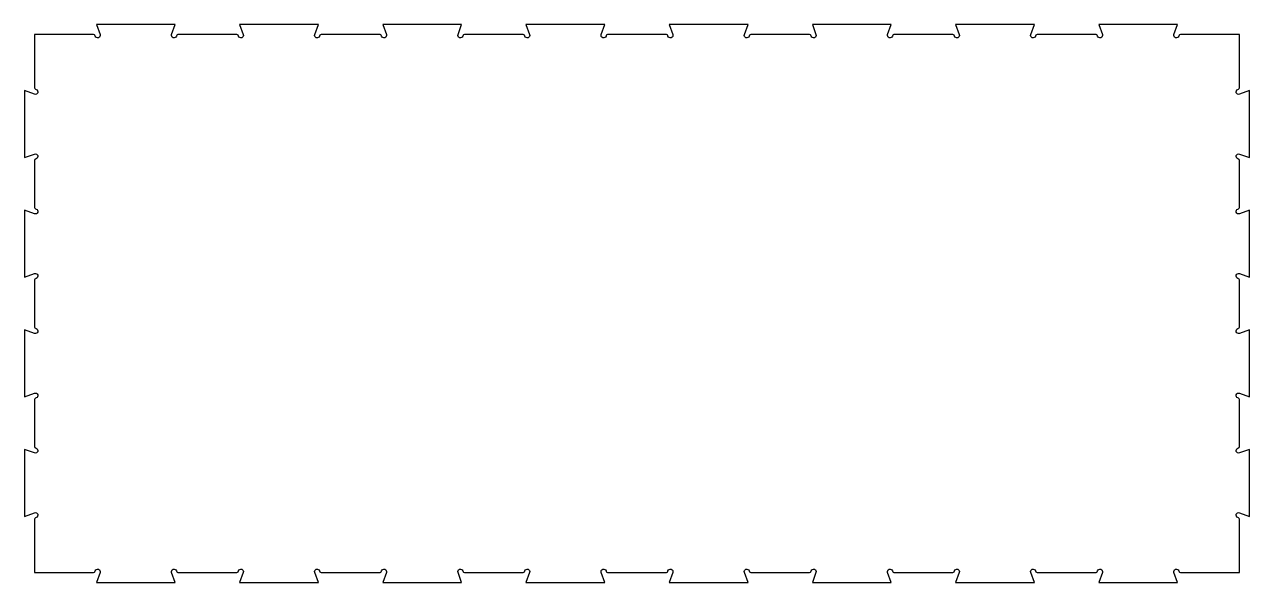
# Model space of a CAD drawing. Extents: x 2.5 to 93.5, y 3.3 to 44.7.
import ezdxf

# ---------------------------------------------------------------- set-up
doc = ezdxf.new("R2010")
doc.units = 0
doc.layers.get('0').update_dxf_attribs({"linetype": 'CONTINUOUS'})

msp = doc.modelspace()

# ---------------------------------------------------------------- linework, layer by layer
msp.add_lwpolyline([(3.247, 4), (7.641, 4, 0.315298), (7.735, 4.066), (7.758, 4.13, -0.999999), (8.115, 4), (7.846, 3.26), (13.702, 3.26), (13.433, 4, -0.999999), (13.79, 4.13), (13.813, 4.066, 0.315298), (13.907, 4), (18.277, 4, 0.315298), (18.371, 4.066), (18.394, 4.13, -0.999999), (18.751, 4), (18.482, 3.26), (24.338, 3.26), (24.069, 4, -0.999999), (24.426, 4.13), (24.449, 4.066, 0.315298), (24.543, 4), (28.913, 4, 0.315298), (29.007, 4.066), (29.03, 4.13, -0.999999), (29.387, 4), (29.118, 3.26), (34.974, 3.26), (34.705, 4, -0.999999), (35.062, 4.13), (35.085, 4.066, 0.315298), (35.179, 4), (39.549, 4, 0.315298), (39.643, 4.066), (39.666, 4.13, -0.999999), (40.023, 4), (39.754, 3.26), (45.61, 3.26), (45.341, 4, -0.999999), (45.698, 4.13), (45.721, 4.066, 0.315298), (45.815, 4), (50.185, 4, 0.315298), (50.279, 4.066), (50.302, 4.13, -0.999999), (50.659, 4), (50.39, 3.26), (56.246, 3.26), (55.977, 4, -0.999999), (56.334, 4.13), (56.357, 4.066, 0.315298), (56.451, 4), (60.821, 4, 0.315298), (60.915, 4.066), (60.938, 4.13, -0.999999), (61.295, 4), (61.026, 3.26), (66.882, 3.26), (66.613, 4, -0.999999), (66.97, 4.13), (66.993, 4.066, 0.315298), (67.087, 4), (71.457, 4, 0.315298), (71.551, 4.066), (71.574, 4.13, -0.999999), (71.931, 4), (71.662, 3.26), (77.518, 3.26), (77.249, 4, -0.999999), (77.606, 4.13), (77.629, 4.066, 0.315298), (77.723, 4), (82.093, 4, 0.315298), (82.187, 4.066), (82.21, 4.13, -0.999999), (82.567, 4), (82.298, 3.26), (88.154, 3.26), (87.885, 4, -0.999999), (88.242, 4.13), (88.265, 4.066, 0.315298), (88.359, 4), (92.753, 4), (92.753, 7.97, 0.315298), (92.687, 8.064), (92.623, 8.087, -0.999999), (92.753, 8.444), (93.493, 8.175), (93.493, 13.158), (92.753, 12.889, -0.999999), (92.623, 13.246), (92.687, 13.269, 0.315298), (92.753, 13.363), (92.753, 16.859, 0.315298), (92.687, 16.953), (92.623, 16.976, -0.999999), (92.753, 17.333), (93.493, 17.064), (93.493, 22.047), (92.753, 21.778, -0.999999), (92.623, 22.135), (92.687, 22.158, 0.315298), (92.753, 22.252), (92.753, 25.748, 0.315298), (92.687, 25.842), (92.623, 25.865, -0.999999), (92.753, 26.222), (93.493, 25.953), (93.493, 30.936), (92.753, 30.667, -0.999999), (92.623, 31.024), (92.687, 31.047, 0.315298), (92.753, 31.141), (92.753, 34.637, 0.315298), (92.687, 34.731), (92.623, 34.754, -0.999999), (92.753, 35.111), (93.493, 34.842), (93.493, 39.825), (92.753, 39.555, -0.999999), (92.623, 39.913), (92.687, 39.936, 0.315298), (92.753, 40.03), (92.753, 44), (88.359, 44, 0.315298), (88.265, 43.934), (88.242, 43.87, -0.999999), (87.885, 44), (88.154, 44.74), (82.298, 44.74), (82.567, 44, -0.999999), (82.21, 43.87), (82.187, 43.934, 0.315298), (82.093, 44), (77.723, 44, 0.315298), (77.629, 43.934), (77.606, 43.87, -0.999999), (77.249, 44), (77.518, 44.74), (71.662, 44.74), (71.931, 44, -0.999999), (71.574, 43.87), (71.551, 43.934, 0.315298), (71.457, 44), (67.087, 44, 0.315298), (66.993, 43.934), (66.97, 43.87, -0.999999), (66.613, 44), (66.882, 44.74), (61.026, 44.74), (61.295, 44, -0.999999), (60.938, 43.87), (60.915, 43.934, 0.315298), (60.821, 44), (56.451, 44, 0.315298), (56.357, 43.934), (56.334, 43.87, -0.999999), (55.977, 44), (56.246, 44.74), (50.39, 44.74), (50.659, 44, -0.999999), (50.302, 43.87), (50.279, 43.934, 0.315298), (50.185, 44), (45.815, 44, 0.315298), (45.721, 43.934), (45.698, 43.87, -0.999999), (45.341, 44), (45.61, 44.74), (39.754, 44.74), (40.023, 44, -0.999999), (39.666, 43.87), (39.643, 43.934, 0.315298), (39.549, 44), (35.179, 44, 0.315298), (35.085, 43.934), (35.062, 43.87, -0.999999), (34.705, 44), (34.974, 44.74), (29.118, 44.74), (29.387, 44, -0.999999), (29.03, 43.87), (29.007, 43.934, 0.315298), (28.913, 44), (24.543, 44, 0.315298), (24.449, 43.934), (24.426, 43.87, -0.999999), (24.069, 44), (24.338, 44.74), (18.482, 44.74), (18.751, 44, -0.999999), (18.394, 43.87), (18.371, 43.934, 0.315298), (18.277, 44), (13.907, 44, 0.315298), (13.813, 43.934), (13.79, 43.87, -0.999999), (13.433, 44), (13.702, 44.74), (7.846, 44.74), (8.115, 44, -0.999999), (7.758, 43.87), (7.735, 43.934, 0.315298), (7.641, 44), (3.247, 44), (3.247, 40.03, 0.315298), (3.313, 39.936), (3.377, 39.913, -0.999999), (3.247, 39.555), (2.507, 39.825), (2.507, 34.842), (3.247, 35.111, -0.999999), (3.377, 34.754), (3.313, 34.731, 0.315298), (3.247, 34.637), (3.247, 31.141, 0.315298), (3.313, 31.047), (3.377, 31.024, -0.999999), (3.247, 30.667), (2.507, 30.936), (2.507, 25.953), (3.247, 26.222, -0.999999), (3.377, 25.865), (3.313, 25.842, 0.315298), (3.247, 25.748), (3.247, 22.252, 0.315298), (3.313, 22.158), (3.377, 22.135, -0.999999), (3.247, 21.778), (2.507, 22.047), (2.507, 17.064), (3.247, 17.333, -0.999999), (3.377, 16.976), (3.313, 16.953, 0.315298), (3.247, 16.859), (3.247, 13.363, 0.315298), (3.313, 13.269), (3.377, 13.246, -0.999999), (3.247, 12.889), (2.507, 13.158), (2.507, 8.175), (3.247, 8.444, -0.999999), (3.377, 8.087), (3.313, 8.064, 0.315298), (3.247, 7.97)], format="xyb", close=True)

doc.saveas('drawing.dxf')
